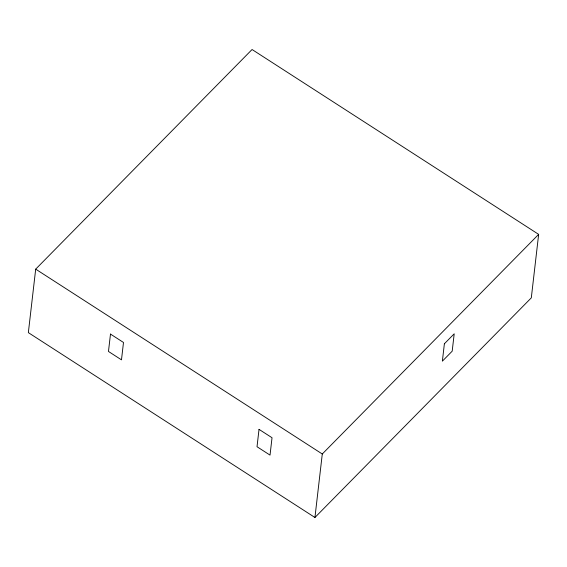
<?xml version="1.0" encoding="UTF-8"?>
<svg xmlns="http://www.w3.org/2000/svg" width="567" height="567" viewBox="0 0 567 567"><rect width="100%" height="100%" fill="white"/><g stroke="black" fill="none" stroke-linecap="round" stroke-linejoin="round"><path stroke-width="0.85" d="M35.693 269.141L28.35 332.631L314.94 517.487L531.307 297.859L538.65 234.369L252.06 49.513L35.693 269.141L322.283 453.997L314.94 517.487M322.283 453.997L538.65 234.369M110.487 334.083L108.474 351.455L121.48 359.847L123.493 342.468L110.487 334.083M259.027 429.354L257.021 446.725L270.027 455.117L272.032 437.738L259.027 429.354M444.379 343.772L442.373 361.151L452.19 351.179L454.202 333.807L444.379 343.772"/></g></svg>
